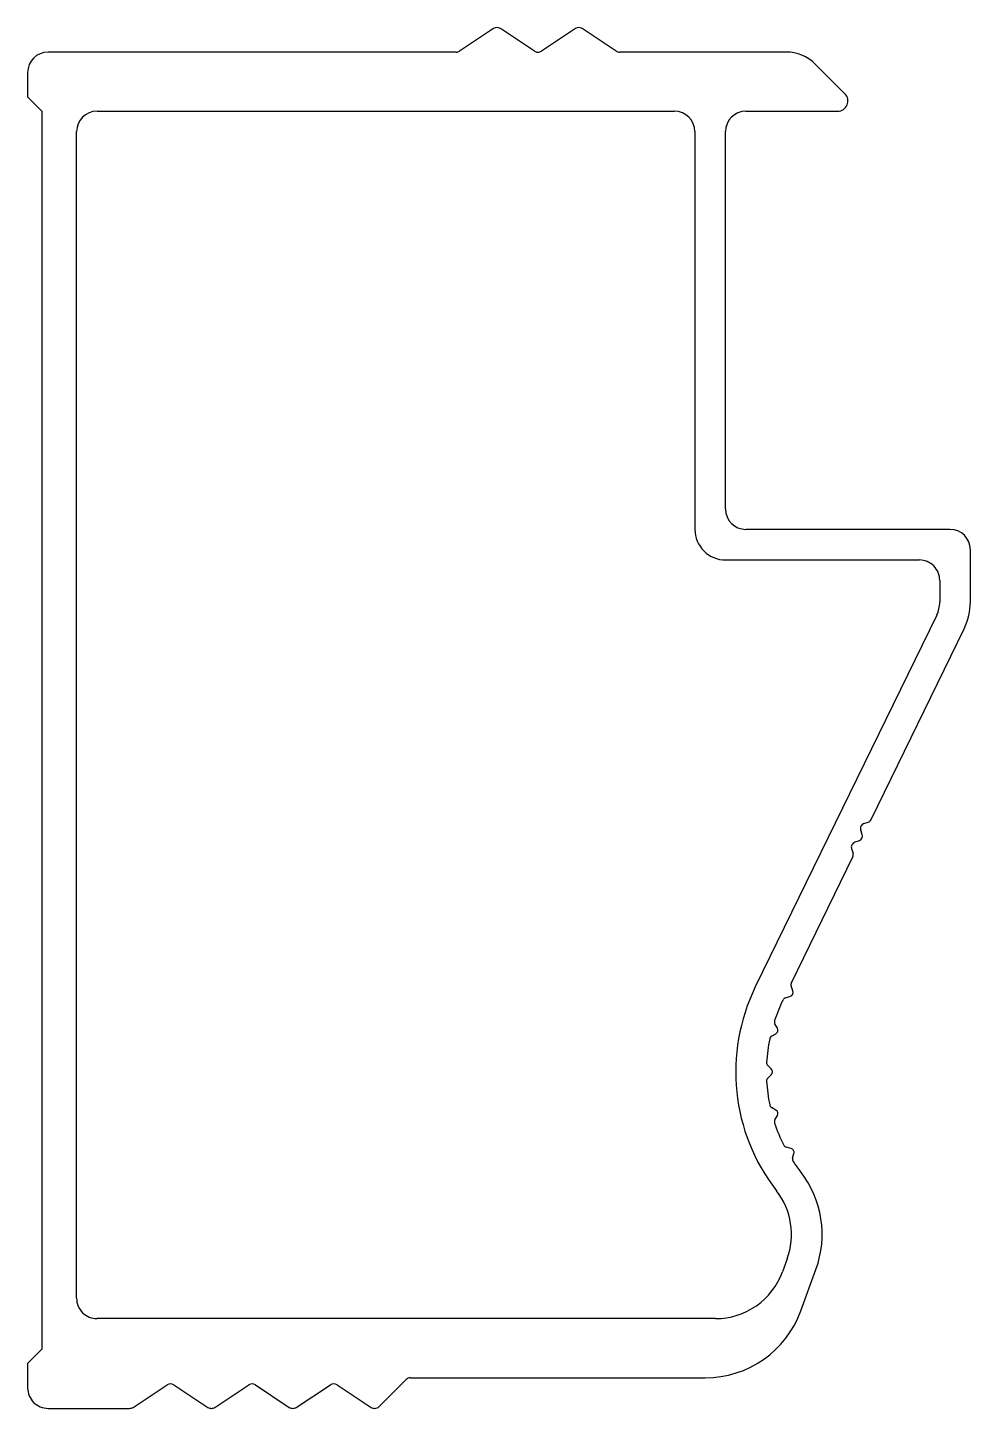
# Model space of a CAD drawing. Extents: x 3198.8 to 3245, y 1392.7 to 1460.4.
import ezdxf

# ---------------------------------------------------------------- set-up
doc = ezdxf.new("R2010")
doc.units = 0
doc.layers.get('0').update_dxf_attribs({"linetype": 'CONTINUOUS'})

msp = doc.modelspace()

# ---------------------------------------------------------------- linework, layer by layer
for p, q in [((3221.637, 1460.399), (3219.968, 1459.298)), ((3223.637, 1459.298), (3221.968, 1460.399)), ((3225.647, 1460.399), (3223.978, 1459.298)), ((3227.647, 1459.298), (3225.978, 1460.399)), ((3219.802, 1459.248), (3199.802, 1459.248)), ((3223.812, 1459.248), (3223.802, 1459.248)), ((3235.981, 1459.248), (3227.812, 1459.248)), ((3238.856, 1457.202), (3237.395, 1458.662)), ((3198.802, 1458.248), (3198.802, 1457.048)), ((3198.802, 1457.048), (3199.502, 1456.348)), ((3199.502, 1456.348), (3199.502, 1395.648)), ((3202.202, 1456.348), (3230.502, 1456.348)), ((3234.002, 1456.348), (3238.502, 1456.348)), ((3201.202, 1398.148), (3201.202, 1455.348)), ((3231.502, 1455.348), (3231.502, 1435.848)), ((3233.002, 1436.848), (3233.002, 1455.348)), ((3244.002, 1435.848), (3234.002, 1435.848)), ((3245.002, 1432.291), (3245.002, 1434.848)), ((3233.002, 1434.348), (3242.502, 1434.348)), ((3243.502, 1433.348), (3243.502, 1432.291)), ((3243.351, 1431.633), (3234.464, 1413.413)), ((3240.134, 1421.617), (3244.699, 1430.976)), ((3239.7, 1420.893), (3239.628, 1421.101)), ((3239.783, 1421.419), (3239.991, 1421.49)), ((3239.545, 1420.575), (3239.337, 1420.504)), ((3236.23, 1413.612), (3239.242, 1419.787)), ((3239.182, 1420.186), (3239.253, 1419.978)), ((3235.936, 1412.876), (3236.181, 1412.96)), ((3236.305, 1413.214), (3236.22, 1413.459)), ((3235.812, 1412.755), (3235.822, 1412.775)), ((3235.545, 1411.393), (3235.425, 1411.601)), ((3235.264, 1411), (3235.472, 1411.12)), ((3235.244, 1409.39), (3235.074, 1409.559)), ((3235.074, 1408.937), (3235.244, 1409.107)), ((3235.472, 1407.377), (3235.264, 1407.497)), ((3235.425, 1406.896), (3235.545, 1407.104)), ((3236.213, 1405.491), (3235.981, 1405.553)), ((3236.292, 1405.015), (3236.354, 1405.246)), ((3236.027, 1400.074), (3235.8, 1399.451)), ((3236.7, 1397.538), (3237.436, 1399.561)), ((3232.511, 1397.148), (3202.202, 1397.148)), ((3199.502, 1395.648), (3198.802, 1394.948)), ((3198.802, 1394.948), (3198.802, 1393.748)), ((3216.025, 1392.836), (3217.349, 1394.16)), ((3217.561, 1394.248), (3232.001, 1394.248)), ((3203.968, 1392.798), (3205.637, 1393.899)), ((3205.968, 1393.899), (3207.637, 1392.798)), ((3207.978, 1392.798), (3209.637, 1393.898)), ((3209.968, 1393.898), (3211.627, 1392.798)), ((3211.968, 1392.798), (3213.637, 1393.899)), ((3213.968, 1393.899), (3215.637, 1392.798)), ((3199.802, 1392.748), (3203.802, 1392.748)), ((3207.802, 1392.748), (3207.812, 1392.748)), ((3211.792, 1392.748), (3211.802, 1392.748)), ((3215.802, 1392.748), (3215.812, 1392.748))]:
    msp.add_line(p, q)
for centre, radius, start, end in [((3221.802, 1460.148), 0.3, 56.60133, 123.39867), ((3225.812, 1460.148), 0.3, 56.60155, 123.39845), ((3199.802, 1458.248), 1, 90, 180), ((3219.802, 1459.548), 0.3, 269.99985, 303.39849), ((3223.802, 1459.548), 0.3, 236.60151, 270.00015), ((3223.812, 1459.548), 0.3, 270.00021, 303.39849), ((3227.812, 1459.548), 0.3, 236.60151, 269.99979), ((3235.981, 1457.248), 2, 45, 89.99999), ((3238.502, 1456.848), 0.5, 270.00011, 45), ((3202.202, 1455.348), 1, 90, 180), ((3230.502, 1455.348), 1, 0, 89.9999), ((3234.002, 1455.348), 1, 90.0001, 180), ((3234.002, 1436.848), 1, 179.99999, 269.9999), ((3233.002, 1435.848), 1.5, 179.99996, 270.00012), ((3244.002, 1434.848), 1, 359.99999, 89.9999), ((3242.502, 1433.348), 1, 359.99999, 90.00012), ((3242.002, 1432.291), 1.5, 333.99995, 359.99993), ((3242.002, 1432.291), 3, 333.99997, 359.99997), ((3239.864, 1421.182), 0.25, 109, 199), ((3239.91, 1421.727), 0.25, 289, 334), ((3239.418, 1420.267), 0.25, 109, 199), ((3239.463, 1420.812), 0.25, 289, 19), ((3239.017, 1419.896), 0.25, 334, 19), ((3236.41, 1413.524), 0.2, 153.99913, 198.99954), ((3243.002, 1409.248), 9.5, 153.99998, 217.8521), ((3236.116, 1413.149), 0.2, 289.00032, 19.00017), ((3243.002, 1409.248), 8, 153.99993, 161.67383), ((3236.001, 1412.687), 0.2, 109.00025, 154.00096), ((3235.598, 1411.701), 0.2, 161.67409, 210.00066), ((3235.364, 1410.826), 0.2, 120.00011, 168.32615), ((3235.372, 1411.293), 0.2, 300.00074, 30.00051), ((3243.002, 1409.248), 8, 168.3261, 176.6739), ((3235.216, 1409.701), 0.2, 176.67363, 224.99986), ((3235.216, 1408.796), 0.2, 135.00017, 183.32596), ((3235.102, 1409.248), 0.2, 315.00001, 44.99999), ((3243.002, 1409.248), 8, 183.3261, 191.6739), ((3235.364, 1407.67), 0.2, 191.67335, 239.99978), ((3235.598, 1406.796), 0.2, 149.99952, 198.32563), ((3235.372, 1407.204), 0.2, 329.99949, 59.99926), ((3243.002, 1409.248), 8, 198.3261, 206.6739), ((3236.032, 1405.747), 0.2, 206.67405, 255.00045), ((3236.161, 1405.298), 0.2, 345.00013, 75.00051), ((3236.485, 1404.963), 0.2, 164.99983, 213.32543), ((3243.002, 1409.248), 8, 213.3261, 217.85206), ((3232.738, 1401.271), 5, 340.00001, 37.85207), ((3232.738, 1401.271), 3.5, 339.99998, 37.85207), ((3232.511, 1400.648), 3.5, 269.99999, 340), ((3202.202, 1398.148), 1, 179.99988, 270), ((3232.001, 1399.248), 5, 269.99999, 339.99997), ((3205.802, 1393.648), 0.3, 56.60149, 123.39851), ((3209.802, 1393.648), 0.3, 56.4431, 123.5569), ((3213.802, 1393.648), 0.3, 56.60144, 123.39856), ((3217.561, 1393.948), 0.3, 90.00098, 135.00113), ((3199.802, 1393.748), 1, 179.99988, 270), ((3203.802, 1393.048), 0.3, 269.99925, 303.39766), ((3207.802, 1393.048), 0.3, 236.60234, 270.00066), ((3207.812, 1393.048), 0.3, 270.00059, 303.5576), ((3211.792, 1393.048), 0.3, 236.4424, 269.99941), ((3211.802, 1393.048), 0.3, 269.99934, 303.39766), ((3215.802, 1393.048), 0.3, 236.60234, 270.00084), ((3215.812, 1393.048), 0.3, 270.00063, 315.00113)]:
    msp.add_arc(centre, radius, start, end)

doc.saveas('drawing.dxf')
